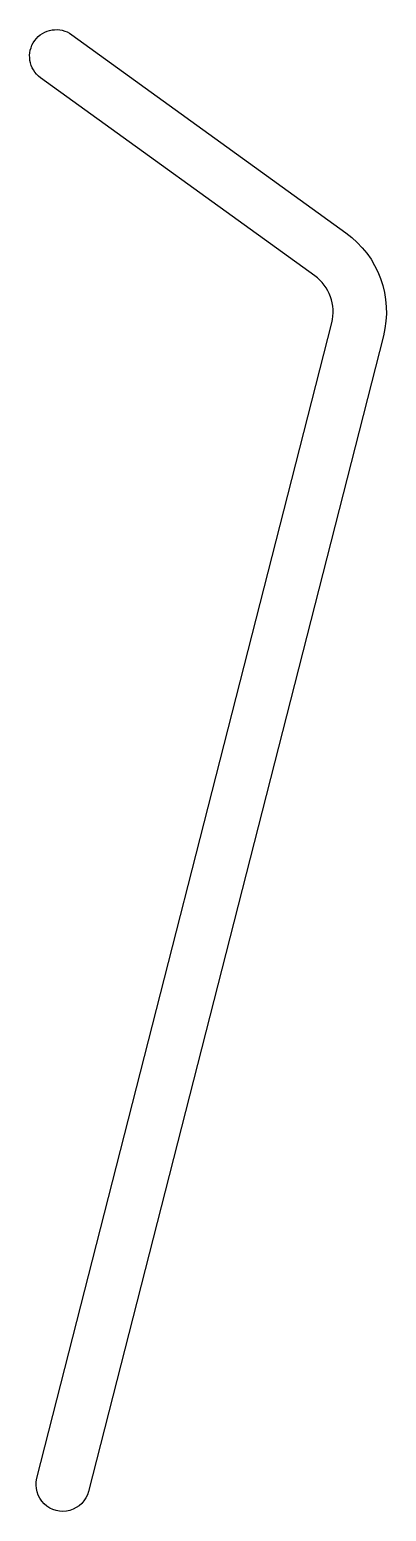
# Model space of a CAD drawing. Extents: x 279.2 to 287.2, y 284.5 to 318.
import ezdxf

# ---------------------------------------------------------------- set-up
doc = ezdxf.new("R2010")
doc.units = 0
doc.layers.get('0').update_dxf_attribs({"linetype": 'CONTINUOUS'})

msp = doc.modelspace()

# ---------------------------------------------------------------- linework, layer by layer
msp.add_lwpolyline([(286.303, 313.406, -0.307791), (287.146, 311.079), (280.493, 284.989, -1.000001), (279.33, 285.286), (285.983, 311.376, 0.30779), (285.6, 312.433), (279.414, 316.907, -1), (280.117, 317.879)], format="xyb", close=True)

doc.saveas('drawing.dxf')
